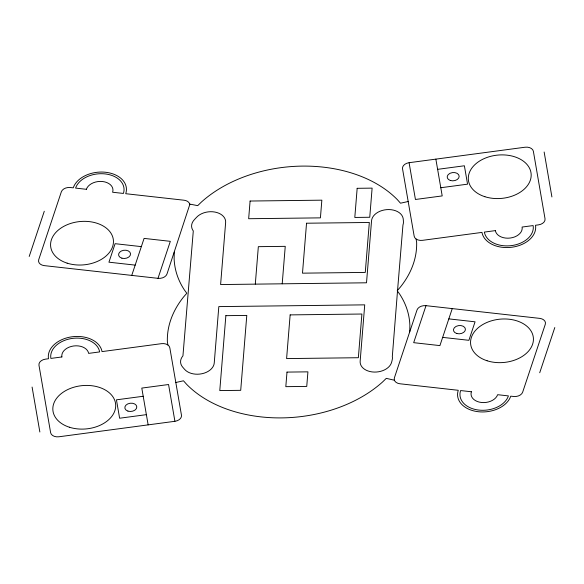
<?xml version="1.0" encoding="UTF-8"?>
<svg xmlns="http://www.w3.org/2000/svg" width="584" height="584" viewBox="0 0 584 584"><rect width="100%" height="100%" fill="white"/><g stroke="black" fill="none" stroke-linecap="round" stroke-linejoin="round"><path stroke-width="0.88" d="M174.28 252.142L174.12 258.449A121.589 83.848 -5.6 0 0 184.376 289.941L186.807 293.27L183.836 296.657A121.589 83.848 -5.6 0 0 167.367 341.684L167.878 344.962M409.72 331.858L409.88 325.551A121.589 83.848 -5.6 0 0 399.624 294.059L397.193 290.73L400.164 287.343A121.589 83.848 -5.6 0 0 416.633 242.316L416.122 239.038M255.303 284.123L258.34 246.667L285.248 246.346L282.211 283.802M397.5 291.153L392.309 356.612A15.914 10.972 -5.6 0 1 392.39 358.758A49.647 34.237 -5.6 0 1 391.638 362.124A15.914 10.972 -5.6 0 1 374.198 372.074A15.914 10.972 -5.6 0 1 360.153 361.248L364.723 304.855L218.817 306.607L214.24 363A15.914 10.972 -5.6 0 1 202.079 373.709A15.914 10.972 -5.6 0 1 184.653 369.409L182.697 367.161A15.914 10.972 -5.6 0 1 182.945 355.839L193.297 230.921L192.713 230.067A15.914 10.972 -5.6 0 1 194.355 219.679L196.698 217.182A15.914 10.972 -5.6 0 1 214.912 212.058A15.914 10.972 -5.6 0 1 225.636 222.541L220.606 284.554L366.511 282.795L371.548 220.781A15.914 10.972 -5.6 0 1 386.674 209.641A15.914 10.972 -5.6 0 1 403.091 218.175A52.407 36.142 -5.6 0 1 403.42 221.701A15.914 10.972 -5.6 0 1 402.96 224.942L397.565 290.306M29.2 256.471L44.282 211.255M131.75 275.4L144.087 238.396L170.324 241.331L157.987 278.334L44.289 265.625A7.504 5.176 -5.6 0 1 38.719 259.668L61.335 191.837A7.504 5.176 -5.6 0 1 70.343 187.515L73.255 187.836A27.017 18.637 -5.6 0 1 105.66 172.273A27.017 18.637 -5.6 0 1 125.728 193.706L184.033 200.217A7.504 5.176 -5.6 0 1 189.778 204.546L166.987 274.005A7.504 5.176 -5.6 0 1 157.987 278.334M426.013 305.666A7.504 5.176 -5.6 0 0 417.012 309.994L394.397 377.826A7.504 5.176 -5.6 0 0 399.967 383.783L458.272 390.294A27.017 18.637 -5.6 0 0 478.34 411.727A27.017 18.637 -5.6 0 0 510.744 396.164L513.657 396.485A7.504 5.176 -5.6 0 0 522.665 392.163L545.281 324.332A7.504 5.176 -5.6 0 0 539.711 318.375L426.013 305.666L413.676 342.669L439.913 345.604L452.25 308.6M539.718 372.745L554.8 327.529M408.187 201.509L400.507 203.203L397.361 199.662A121.589 83.848 -5.6 0 0 201.429 202.028L197.706 205.648L189.661 204.057L189.778 204.546M175.813 382.491L183.493 380.797L186.639 384.338A121.589 83.848 -5.6 0 0 382.571 381.972L386.294 378.352L394.412 380.25M409.085 162.702L525.067 147.226A7.504 5.176 -5.6 0 1 533.382 151.344L545.033 218.766A7.504 5.176 -5.6 0 1 538.477 224.862L535.506 225.263A27.017 18.637 -5.6 0 1 511.912 247.222A27.017 18.637 -5.6 0 1 481.975 232.403L422.495 240.338A7.504 5.176 -5.6 0 1 414.18 236.221L402.537 168.805A7.504 5.176 -5.6 0 1 409.085 162.702L415.436 199.48L442.205 195.91L435.854 159.133M437.613 169.345L464.382 165.776L467.558 184.164L440.789 187.734M143.211 396.266L116.442 399.836L119.618 418.224L146.387 414.655M174.915 421.298L58.933 436.774A7.504 5.176 -5.6 0 1 50.618 432.656L38.967 365.234A7.504 5.176 -5.6 0 1 45.523 359.138L48.494 358.737A27.017 18.637 -5.6 0 1 72.087 336.778A27.017 18.637 -5.6 0 1 102.025 351.597L161.505 343.662A7.504 5.176 -5.6 0 1 169.82 347.779L181.463 415.195A7.504 5.176 -5.6 0 1 174.915 421.298L168.564 384.52L141.795 388.09L148.146 424.867M141.343 246.623L115.106 243.689L108.938 262.187L135.174 265.121M448.826 318.879L475.062 321.813L468.894 340.311L442.657 337.377M544.142 152.001L551.909 196.947M32.091 387.053L39.858 431.999M225.862 315.667L219.781 390.579L240.71 390.324L246.791 315.411L225.862 315.667M250.091 201.035L248.66 218.723L320.419 217.861L321.85 200.173L250.091 201.035M290.146 314.893L286.598 358.591L358.357 357.722L361.905 314.024L290.146 314.893M286.992 372.096L285.817 386.666L306.746 386.411L307.921 371.847L286.992 372.096M306.542 223.219L302.49 273.166L365.277 272.407L369.329 222.468L306.542 223.219M357.167 188.311L354.802 217.445L369.752 217.263L372.118 188.128L357.167 188.311M495.356 230.614L484.355 232.089A24.616 16.98 -5.6 0 0 511.635 245.587A24.616 16.98 -5.6 0 0 533.126 225.577L522.118 227.045A13.512 9.315 -5.6 0 1 510.328 238.024A13.512 9.315 -5.6 0 1 495.356 230.614M61.882 356.955L50.874 358.423A24.616 16.98 -5.6 0 1 72.365 338.413A24.616 16.98 -5.6 0 1 99.645 351.911L88.644 353.386A13.512 9.315 -5.6 0 0 73.672 345.976A13.512 9.315 -5.6 0 0 61.882 356.955M86.374 189.304L75.584 188.099A24.616 16.98 -5.6 0 1 105.113 173.915A24.616 16.98 -5.6 0 1 123.399 193.443L112.61 192.238A13.512 9.315 -5.6 0 0 102.572 181.522A13.512 9.315 -5.6 0 0 86.374 189.304M471.39 391.762L460.601 390.557A24.616 16.98 -5.6 0 0 478.887 410.085A24.616 16.98 -5.6 0 0 508.416 395.901L497.626 394.696A13.512 9.315 -5.6 0 1 481.428 402.478A13.512 9.315 -5.6 0 1 471.39 391.762M456.783 333.515A6.008 4.139 -5.6 0 0 465.419 329.091A6.008 4.139 -5.6 0 0 456.126 326.376A6.008 4.139 -5.6 0 0 456.783 333.515M487.114 360.773A31.521 21.739 -5.6 0 0 533.418 338.53A31.521 21.739 -5.6 0 0 485.435 323.135A31.521 21.739 -5.6 0 0 487.114 360.773M450.293 180.463A6.008 4.139 -5.6 0 0 459.17 176.288A6.008 4.139 -5.6 0 0 450.081 173.28A6.008 4.139 -5.6 0 0 450.293 180.463M484.866 196.698A31.521 21.739 -5.6 0 0 531.17 174.455A31.521 21.739 -5.6 0 0 483.187 159.052A31.521 21.739 -5.6 0 0 484.866 196.698M127.932 411.107A6.008 4.139 -5.6 0 0 136.809 406.931A6.008 4.139 -5.6 0 0 127.721 403.931A6.008 4.139 -5.6 0 0 127.932 411.107M69.386 427.225A31.521 21.739 -5.6 0 0 115.69 404.982A31.521 21.739 -5.6 0 0 67.707 389.586A31.521 21.739 -5.6 0 0 69.386 427.225M121.903 258.194A6.008 4.139 -5.6 0 0 130.539 253.77A6.008 4.139 -5.6 0 0 121.238 251.054A6.008 4.139 -5.6 0 0 121.903 258.194M67.138 263.15A31.521 21.739 -5.6 0 0 113.442 240.907A31.521 21.739 -5.6 0 0 65.459 225.504A31.521 21.739 -5.6 0 0 67.138 263.15"/></g></svg>
